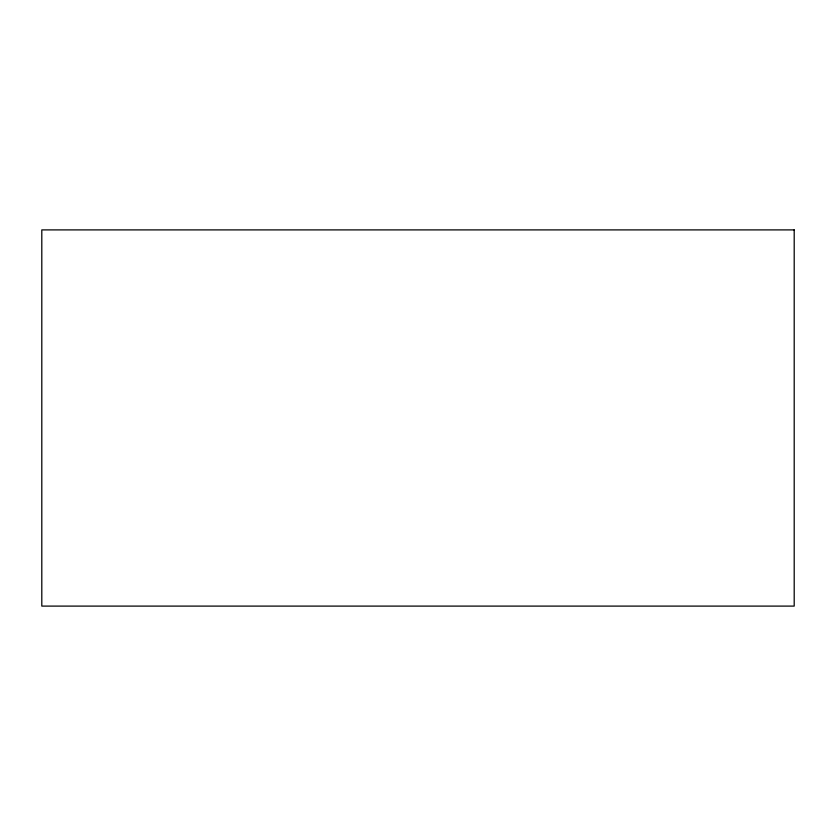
<?xml version="1.0" encoding="UTF-8"?>
<svg xmlns="http://www.w3.org/2000/svg" width="836" height="836" viewBox="0 0 836 836"><rect width="100%" height="100%" fill="white"/><g stroke="black" fill="none" stroke-linecap="round" stroke-linejoin="round"><path stroke-width="1.25" d="M794.2 229.9L41.8 229.9L41.8 606.1L794.2 606.1L794.2 229.9"/></g></svg>
